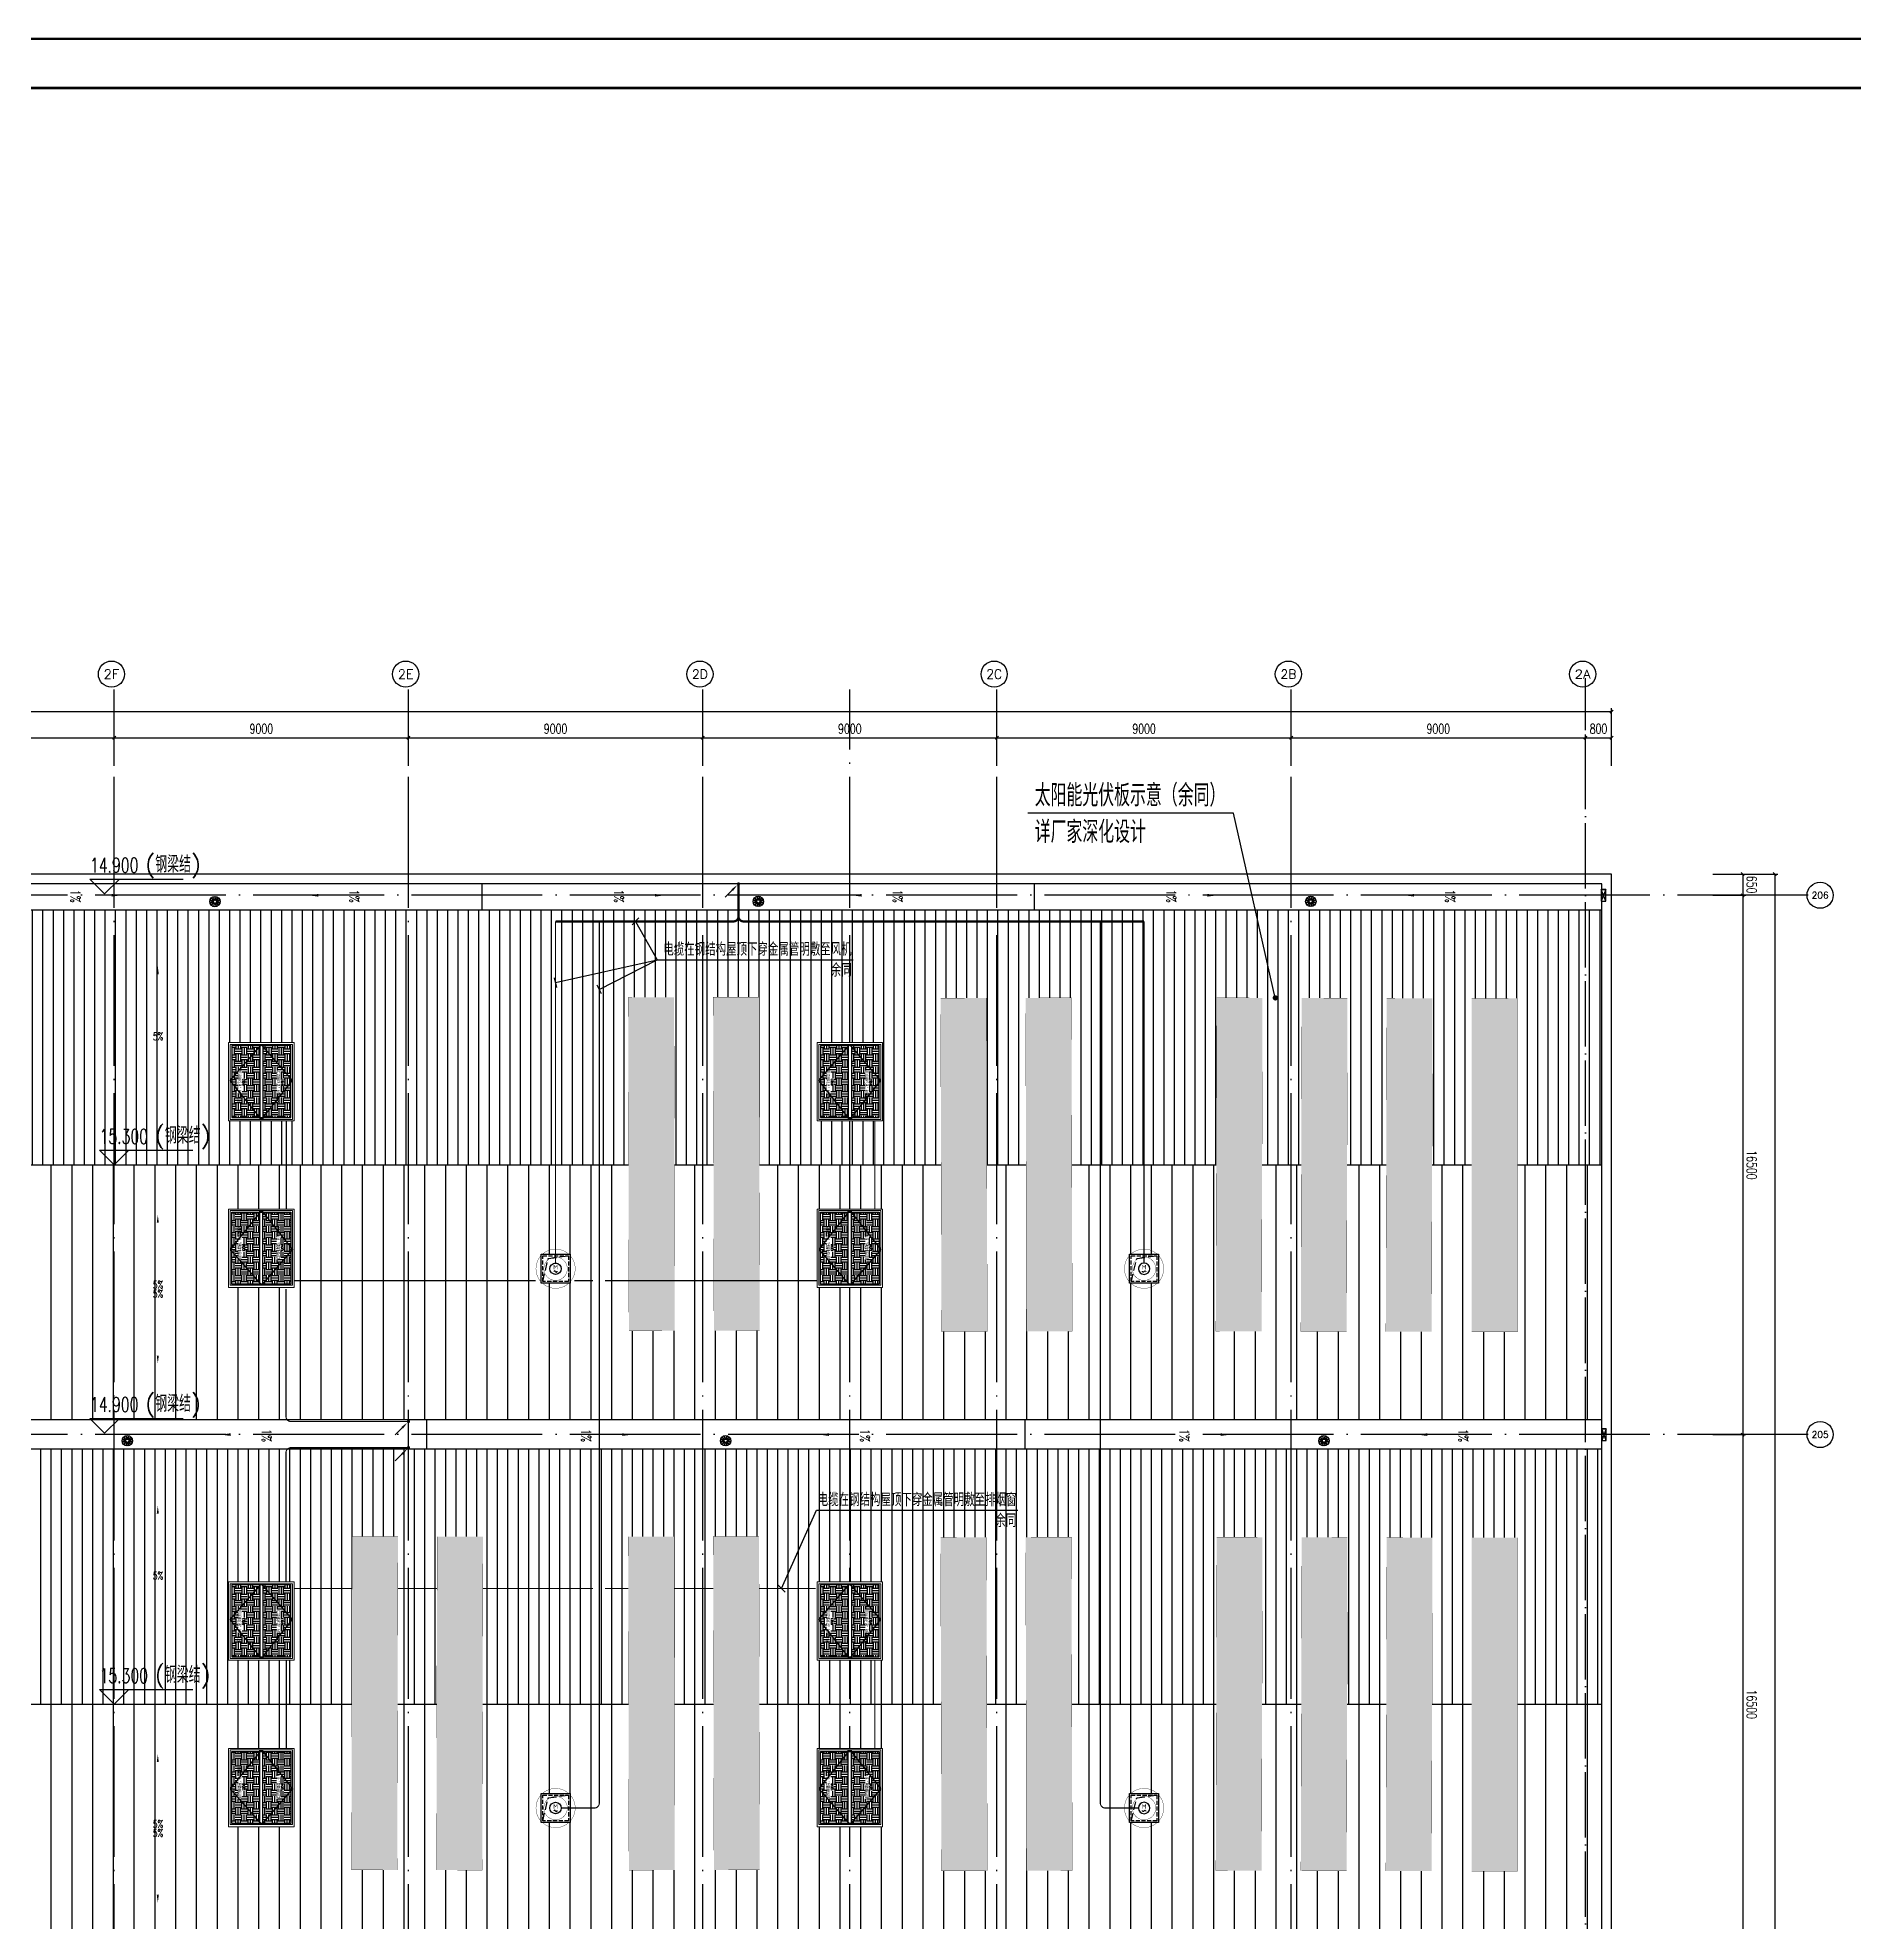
# Model space of a CAD drawing. Extents: x -1396510 to 1250330, y -1892470 to 1623980.
# Drawn here: x 852175 to 907740, y -748051 to -690392 of the extents above; entities that cross this region are included whole.
import ezdxf
from ezdxf.enums import TextEntityAlignment as Align

# ---------------------------------------------------------------- set-up
doc = ezdxf.new("R2010")
doc.units = 0
doc.header["$LTSCALE"] = 1000
doc.header["$MEASUREMENT"] = 0
for name, pattern in [('DASH', [0.35, 0.25, -0.1]), ('DOTE', [2.42, 2, -0.2, 0.02, -0.2]), ('HIDDEN', [9.525, 6.35, -3.175])]:
    doc.linetypes.add(name, pattern=pattern)
doc.layers.get('Defpoints').update_dxf_attribs({"color": 210})
for name, color, linetype in [('0-cxFrame', 155, 'Continuous'), ('99平面图例外参$0$A-HATCH-2', 251, 'Continuous'), ('A-AXIS-D', 1, 'Continuous'), ('A-AXIS-DOTE', 14, 'DOTE'), ('A-AXIS-SYMB', 3, 'Continuous'), ('A-DRAIN', 142, 'Continuous'), ('A-HATCH-2', 251, 'Continuous'), ('A-LIN-V', 9, 'Continuous'), ('A-SFCE', 30, 'Continuous'), ('A-WINDOW', 140, 'Continuous'), ('AS-COLN', 6, 'Continuous'), ('AS-结构边线层', 200, 'Continuous'), ('DIM-照明', 3, 'Continuous'), ('E-电气标注', 84, 'Continuous'), ('EQUIP-动力', 3, 'Continuous'), ('LWIRE', 4, 'Continuous'), ('SPACE', 7, 'Continuous'), ('SPACE_HATCH', 8, 'Continuous'), ('WIRE-照明', 1, 'Continuous'), ('参考线', 8, 'Continuous'), ('外框', 1, 'HIDDEN'), ('暖通', 7, 'Continuous'), ('虹吸溢流', 3, 'Continuous'), ('虹吸雨水斗', 6, 'Continuous'), ('虹吸雨水标注XT', 7, 'Continuous')]:
    doc.layers.add(name, color=color, linetype=linetype)
doc.layers.add('0-cxText', color=131, linetype='Continuous', lineweight=25)
doc.layers.add('成型线', color=3, linetype='Continuous', lineweight=18)
doc.layers.add('A-云线2', color=3, linetype='Continuous', plot=False)
doc.layers.add('A-加建区域', color=47, linetype='Continuous', plot=False)
doc.styles.add('_TCH_AXIS', font='COMPLEX', dxfattribs={"bigfont": 'GBCBIG'})
doc.styles.add('_TCH_DIM', font='SIMPLEX', dxfattribs={"bigfont": 'GBCBIG'})
doc.styles.add('_TCH_DIM_T3', font='SIMPLEX', dxfattribs={"width": 0.705882, "bigfont": 'GBCBIG'})
doc.styles.add('_TCH_SPACE', font='SIMPLEX', dxfattribs={"height": 5, "bigfont": 'GBCBIG'})
doc.styles.add('_TEL_ATTDEF', font='GBENOR', dxfattribs={"width": 0.8, "height": 3, "bigfont": 'GBCBIG'})
doc.styles.add('_TEL_DIM', font='SIMPLEX', dxfattribs={"width": 0.8, "height": 3.5, "bigfont": 'HZTXT'})
doc.styles.add('A-DIM_T3', font='SIMPLEX', dxfattribs={"width": 0.705882, "bigfont": 'GBCBIG'})
doc.styles.add('cx_tuming', font='simhei.ttf')
doc.styles.add('cx_tuqian1', font='')
doc.styles.get("Standard").update_dxf_attribs({"font": 'gbenor.shx', "bigfont": 'gbcbig.shx'})
doc.styles.add('黑体', font='simhei.ttf', dxfattribs={"height": 12})
doc.styles.get('cx_tuqian1').set_extended_font_data('SimSun')
doc.dimstyles.new('_TCH_ARCH&&100', dxfattribs={"dimtxt": 297.5, "dimasz": 100, "dimexe": 100, "dimexo": 100, "dimgap": 126.25, "dimtad": 1, "dimdec": 0, "dimzin": 0, "dimdsep": 46, "dimtxsty": '_TCH_DIM_T3', "dimblk": 'ARCHTICK', "dimcen": 0.09, "dimclrt": 7, "dimazin": 2, "dimtfac": 1, "dimtdec": 0, "dimtix": 1, "dimtmove": 2, "dimatfit": 3, "dimfxl": 0, "dimtolj": 1, "dimtzin": 0, "dimarcsym": 0})
doc.dimstyles.new('A-DIM&&100', dxfattribs={"dimtxt": 297.5, "dimasz": 100, "dimexe": 100, "dimexo": 100, "dimgap": 126.25, "dimtad": 1, "dimdec": 0, "dimzin": 0, "dimdsep": 46, "dimtxsty": 'A-DIM_T3', "dimblk": 'ARCHTICK', "dimcen": 0.09, "dimclrt": 7, "dimazin": 2, "dimtfac": 1, "dimtdec": 0, "dimtix": 1, "dimtmove": 2, "dimatfit": 3, "dimfxl": 0, "dimtolj": 1, "dimtzin": 0, "dimarcsym": 0})
pattern_1 = [(90, (-214845.8, -722570), (-635, 0), [])]
pattern_2 = [(0, (0, 0), (187.5, 187.5), [187.5, -187.5]), (0, (0, 70.31), (187.5, 187.5), [187.5, -187.5]), (0, (0, 140.62), (187.5, 187.5), [187.5, -187.5]), (90, (23.44, 164.06), (-187.5, 187.5), [187.5, -187.5]), (90, (93.75, 164.06), (-187.5, 187.5), [187.5, -187.5]), (90, (164.06, 164.06), (-187.5, 187.5), [187.5, -187.5])]

# ---------------------------------------------------------------- blocks, each defined once
blk = doc.blocks.new('$TelecSys$00000081')
for p, q in [((0.1, 0.1), (0.1, 0.1)), ((-1.15, -1.15), (-0.55, -0.55)), ((-0.1, -0.1), (-0.1, -0.1))]:
    blk.add_line(p, q)
at = {"const_width": 0.142}
blk.add_lwpolyline([(0.07, 0, 1), (-0.07, 0, 1)], format="xyb", close=True, dxfattribs=at)
blk.add_solid([(-0.62, -0.48), (-0.48, -0.62), (-0.1, -0.1)])
at = {"width": 0.8, "flags": 9}
blk.add_attdef('A', (0, 0), '', height=0.00002, rotation=180, dxfattribs=at)
blk = doc.blocks.new('423213')
at = {"layer": 'A-AXIS-SYMB', "color": 8}
for p, q in [((327494, 689616), (327044, 690066)), ((327044, 690066), (329894, 690066)), ((327494, 689616), (327944, 690066))]:
    blk.add_line(p, q, dxfattribs=at)
at = {"layer": 'A-AXIS-SYMB', "color": 7, "style": '_TCH_DIM'}
blk.add_text('(钢梁结)', height=506.4, dxfattribs=at).set_placement((328738, 690266))
at = {"layer": 'A-AXIS-SYMB', "color": 7, "style": '_TCH_DIM', "width": 0.705882}
blk.add_text('14.900', height=446.2, dxfattribs=at).set_placement((327043, 690266))
blk = doc.blocks.new('w4243')
at = {"layer": 'A-AXIS-SYMB', "color": 8}
for p, q in [((327787, 697820), (327337, 698270)), ((327337, 698270), (330187, 698270)), ((327787, 697820), (328237, 698270))]:
    blk.add_line(p, q, dxfattribs=at)
at = {"layer": 'A-AXIS-SYMB', "color": 7, "style": '_TCH_DIM', "width": 0.705882}
blk.add_text('15.300', height=446.2, dxfattribs=at).set_placement((327337, 698470))
at = {"layer": 'A-AXIS-SYMB', "color": 7, "style": '_TCH_DIM'}
blk.add_text('(钢梁结)', height=506.4, dxfattribs=at).set_placement((329032, 698470))
blk = doc.blocks.new('_ArchTick')
at = {"color": 0, "linetype": 'ByBlock', "const_width": 0.4}
blk.add_lwpolyline([(-0.5, -0.5), (0.5, 0.5)], dxfattribs=at)
blk = doc.blocks.new('*D573')
at = {"layer": 'A-AXIS-D', "color": 0, "lineweight": -2, "transparency": 16777216}
for p, q in [((160194, 650), (161210, 650)), ((161110, 650), (161110, 0)), ((160194, 0), (161210, 0))]:
    blk.add_line(p, q, dxfattribs=at)
at = {"layer": 'Defpoints', "color": 0, "transparency": 16777216}
for p in [(160094, 650), (160094, 0), (161110, 0)]:
    blk.add_point(p, dxfattribs=at)
at = {"layer": 'A-AXIS-D', "color": 0, "lineweight": -2, "transparency": 16777216, "xscale": 100, "yscale": 100, "zscale": 100}
for p, rotation in [((161110, 650), 90), ((161110, 0), 270)]:
    blk.add_blockref('_ArchTick', p, dxfattribs=dict(at, rotation=rotation))
at = {"layer": 'A-AXIS-D', "color": 7, "transparency": 16777216, "insert": (161385, 325), "char_height": 297.5, "attachment_point": 5, "rotation": 270, "style": 'A-DIM_T3'}
blk.add_mtext('\\A1;650', dxfattribs=at)
blk = doc.blocks.new('*D574')
at = {"layer": 'A-AXIS-D', "color": 0, "lineweight": -2, "transparency": 16777216}
for p, q in [((160194, 0), (161210, 0)), ((161110, 0), (161110, -16500)), ((160194, -16500), (161210, -16500))]:
    blk.add_line(p, q, dxfattribs=at)
at = {"layer": 'Defpoints', "color": 0, "transparency": 16777216}
for p in [(160094, 0), (160094, -16500), (161110, -16500)]:
    blk.add_point(p, dxfattribs=at)
at = {"layer": 'A-AXIS-D', "color": 0, "lineweight": -2, "transparency": 16777216, "xscale": 100, "yscale": 100, "zscale": 100}
for p, rotation in [((161110, 0), 90), ((161110, -16500), 270)]:
    blk.add_blockref('_ArchTick', p, dxfattribs=dict(at, rotation=rotation))
at = {"layer": 'A-AXIS-D', "color": 7, "transparency": 16777216, "insert": (161385, -8250), "char_height": 297.5, "attachment_point": 5, "rotation": 270, "style": 'A-DIM_T3'}
blk.add_mtext('\\A1;16500', dxfattribs=at)
blk = doc.blocks.new('*D575')
at = {"layer": 'A-AXIS-D', "color": 0, "lineweight": -2, "transparency": 16777216}
for p, q in [((160194, -16500), (161210, -16500)), ((161110, -16500), (161110, -33000)), ((160194, -33000), (161210, -33000))]:
    blk.add_line(p, q, dxfattribs=at)
at = {"layer": 'Defpoints', "color": 0, "transparency": 16777216}
for p in [(160094, -16500), (160094, -33000), (161110, -33000)]:
    blk.add_point(p, dxfattribs=at)
at = {"layer": 'A-AXIS-D', "color": 0, "lineweight": -2, "transparency": 16777216, "xscale": 100, "yscale": 100, "zscale": 100}
for p, rotation in [((161110, -16500), 90), ((161110, -33000), 270)]:
    blk.add_blockref('_ArchTick', p, dxfattribs=dict(at, rotation=rotation))
at = {"layer": 'A-AXIS-D', "color": 7, "transparency": 16777216, "insert": (161385, -24750), "char_height": 297.5, "attachment_point": 5, "rotation": 270, "style": 'A-DIM_T3'}
blk.add_mtext('\\A1;16500', dxfattribs=at)
blk = doc.blocks.new('溢流口')
at = {"layer": '虹吸雨水标注XT'}
for p, q in [((-250, 98), (250, -98)), ((250, 98), (-250, -98)), ((250, -98), (250, 98))]:
    blk.add_line(p, q, dxfattribs=at)
blk.add_lwpolyline([(-250, 98), (250, 98), (250, -98), (-250, -98)], close=True, dxfattribs=at)
blk = doc.blocks.new('“奔腾”虹吸雨水斗')
at = {"layer": '虹吸雨水斗', "color": 8, "lineweight": 25}
for p, q in [((946944, 86685), (947028, 86658)), ((947028, 86641), (946944, 86614)), ((947032, 86673), (946946, 86692)), ((946946, 86607), (947032, 86625)), ((946982, 86753), (947040, 86688)), ((947040, 86611), (946982, 86546)), ((947052, 86699), (946987, 86758)), ((946987, 86541), (947052, 86600)), ((947048, 86793), (947066, 86707)), ((947066, 86592), (947048, 86506)), ((947082, 86711), (947055, 86795)), ((947055, 86504), (947082, 86587)), ((947125, 86795), (947098, 86711)), ((947098, 86587), (947125, 86504)), ((947114, 86707), (947132, 86793)), ((947132, 86506), (947114, 86592)), ((947194, 86758), (947128, 86699)), ((947128, 86600), (947194, 86541)), ((947140, 86688), (947199, 86753)), ((947199, 86546), (947140, 86611)), ((947234, 86692), (947148, 86673)), ((947148, 86625), (947234, 86607)), ((947152, 86658), (947236, 86685)), ((947236, 86614), (947152, 86641))]:
    blk.add_line(p, q, dxfattribs=at)
for radius in [150, 47.6]:
    blk.add_circle((947090, 86649), radius, dxfattribs=at)
for centre, start, end in [((947025, 86649), 291.6382, 68.3675), ((947034, 86682), 261.6382, 38.3675), ((947034, 86617), 321.6382, 98.3675), ((947057, 86706), 231.6382, 8.3675), ((947057, 86593), 351.6382, 128.3675), ((947090, 86715), 201.6382, 338.3675), ((947090, 86584), 21.6382, 158.3675), ((947123, 86706), 171.6382, 308.3675), ((947123, 86593), 51.6382, 188.3675), ((947147, 86682), 141.6382, 278.3675), ((947147, 86617), 81.6382, 218.3675), ((947155, 86649), 111.6382, 248.3675)]:
    blk.add_arc(centre, 8.82, start, end, dxfattribs=at)
blk = doc.blocks.new('w4234233')
at = {"layer": 'A-AXIS-SYMB', "color": 8}
for points in [[(355546, 826830, 0, 0, 0), (355546, 825680, 0, 80, 0), (355546, 825980, 0, 0, 0)], [(355546, 818810, 0, 0, 0), (355546, 819960, 0, 80, 0), (355546, 819660, 0, 0, 0)]]:
    blk.add_lwpolyline(points, format="xyseb", dxfattribs=at)
at = {"layer": 'A-AXIS-SYMB', "color": 7, "style": '_TCH_DIM', "width": 0.705882}
for p in [(355376, 826935), (355376, 818407)]:
    blk.add_text('1%%%', height=297.5, dxfattribs=at).set_placement(p)
blk = doc.blocks.new('w42343eeee')
blk.add_wipeout([(367285, 568212), (365883, 568215), (365906, 578415), (367306, 578412)]).dxf.layer = '参考线'
at = {"layer": '99平面图例外参$0$A-HATCH-2'}
h = blk.add_hatch(dxfattribs=at)
h.set_pattern_fill('ANSI33', color=256, scale=75)
h.set_pattern_definition([(45, (1135667.22, 924695.12), (-168.3798, 168.3798), []), (45, (1135835.6, 924695.12), (-168.3798, 168.3798), [119.0625, -59.53125])])
h.paths.add_polyline_path([(366843, 550430), (365843, 550432)])
h.paths.add_polyline_path([(365906, 578415), (367306, 578412), (367283, 568212), (365883, 568215)])
at = {"layer": 'E-电气标注', "color": 1, "const_width": 5}
blk.add_lwpolyline([(365906, 578415), (365883, 568215), (367283, 568212), (367306, 578412)], close=True, dxfattribs=at)
blk = doc.blocks.new('44')
blk.add_wipeout([(277496, 745320), (279896, 745320), (279896, 747320), (277496, 747320)]).dxf.layer = '参考线'
at = {"layer": 'SPACE_HATCH'}
h = blk.add_hatch(dxfattribs=at)
h.set_pattern_fill('土壤', color=8, scale=50, style=0)
h.set_pattern_definition(pattern_2)
h.paths.add_polyline_path([(277596, 746370), (279796, 746370), (279796, 747220), (277596, 747220)])
h.paths.add_polyline_path([(278352, 746904), (279057, 746904), (279057, 747034), (278352, 747034)])
h.paths.add_polyline_path([(278591, 746811), (278817, 746811), (278817, 746895), (278591, 746895)])
h = blk.add_hatch(dxfattribs=at)
h.set_pattern_fill('土壤', color=8, scale=50, style=0)
h.set_pattern_definition(pattern_2)
h.paths.add_polyline_path([(277596, 746270), (279796, 746270), (279796, 745420), (277596, 745420)])
h.paths.add_polyline_path([(278352, 745724), (279057, 745724), (279057, 745854), (278352, 745854)])
h.paths.add_polyline_path([(278591, 745631), (278817, 745631), (278817, 745715), (278591, 745715)])
at = {"color": 2}
for p, q in [((277566, 746370), (279851, 746370)), ((277566, 746270), (279851, 746270))]:
    blk.add_line(p, q, dxfattribs=at)
at = {"layer": 'A-SFCE'}
blk.add_lwpolyline([(277596, 747220), (279796, 747220), (279796, 745420), (277596, 745420)], close=True, dxfattribs=at)
at = {"layer": '外框', "color": 8}
for points in [[(279851, 746320), (278658, 747270), (277566, 746320)], [(279851, 746320), (278658, 745370), (277566, 746320)]]:
    blk.add_lwpolyline(points, dxfattribs=at)
at = {"layer": '成型线'}
blk.add_line((279896, 745320), (279896, 747320), dxfattribs=at)
blk.add_lwpolyline([(279896, 745320), (277496, 745320), (277496, 747320), (279896, 747320)], dxfattribs=at)
blk.add_lwpolyline([(279851, 745370), (279851, 747270), (277566, 747270), (277566, 745370)], close=True, dxfattribs=at)
at = {"layer": 'SPACE', "color": 8, "style": '_TCH_SPACE'}
for p in [(278365, 746930), (278365, 745750)]:
    blk.add_text('自然排烟窗，有效面积', height=96.5, dxfattribs=at).set_placement(p)
at = {"layer": 'SPACE', "color": 8, "style": '_TCH_SPACE', "width": 0.705882}
for s, height, p in [('1.87m', 59.5, (278600, 746828)), ('2', 29.8, (278792, 746863)), ('1.87m', 59.5, (278600, 745648)), ('2', 29.8, (278792, 745683))]:
    blk.add_text(s, height=height, dxfattribs=at).set_placement(p)
blk = doc.blocks.new('eeee')
at = {"layer": 'A-LIN-V'}
blk.add_blockref('44', (16550, 81000), dxfattribs=at)
at = {"layer": 'A-LIN-V', "xscale": -0.9999999999999998}
blk.add_blockref('44', (579042, 81000), dxfattribs=at)
blk = doc.blocks.new('fengji')
blk.add_wipeout([(-445, 445), (445, 445), (445, -445), (-445, -445)]).dxf.layer = '参考线'
at = {"layer": 'A-HATCH-2', "color": 8, "const_width": 10}
for points in [[(0, -600, -1), (0, 600, -1)], [(0, -600, 1), (0, 600, 1)]]:
    blk.add_lwpolyline(points, format="xyb", dxfattribs=at)
at = {"layer": 'A-HATCH-2', "color": 8, "linetype": 'DASH', "const_width": 10}
for points in [[(0, -358, -1), (0, 358, -1)], [(0, -358, 1), (0, 358, 1)]]:
    blk.add_lwpolyline(points, format="xyb", dxfattribs=at)
at = {"layer": 'AS-COLN', "ltscale": 0.5}
blk.add_lwpolyline([(-445, 445), (445, 445), (445, -445), (-445, -445)], close=True, dxfattribs=at)
at = {"layer": 'AS-COLN', "linetype": 'DASH', "ltscale": 0.5}
blk.add_lwpolyline([(-395, 395), (395, 395), (395, -395), (-395, -395)], close=True, dxfattribs=at)
at = {"layer": 'AS-结构边线层', "color": 8, "linetype": 'DASH'}
blk.add_lwpolyline([(395, 395), (225, -315), (-395, -395)], dxfattribs=at)
blk = doc.blocks.new('*D5891')
at = {"layer": 'A-AXIS-D', "color": 0, "lineweight": -2, "transparency": 16777216}
for p, q in [((102300, 3960), (102300, 4920)), ((102300, 4820), (111300, 4820)), ((111300, 3960), (111300, 4920))]:
    blk.add_line(p, q, dxfattribs=at)
at = {"layer": 'Defpoints', "color": 0, "transparency": 16777216}
for p in [(111300, 4820), (102300, 3860), (111300, 3860)]:
    blk.add_point(p, dxfattribs=at)
at = {"layer": 'A-AXIS-D', "color": 0, "lineweight": -2, "transparency": 16777216, "xscale": 100, "yscale": 100, "zscale": 100, "rotation": 180}
blk.add_blockref('_ArchTick', (102300, 4820), dxfattribs=at)
at = {"layer": 'A-AXIS-D', "color": 0, "lineweight": -2, "transparency": 16777216, "xscale": 100, "yscale": 100, "zscale": 100}
blk.add_blockref('_ArchTick', (111300, 4820), dxfattribs=at)
at = {"layer": 'A-AXIS-D', "color": 7, "transparency": 16777216, "insert": (106800, 5095), "char_height": 297.5, "attachment_point": 5, "style": '_TCH_DIM_T3'}
blk.add_mtext('\\A1;9000', dxfattribs=at)
blk = doc.blocks.new('*D5892')
at = {"layer": 'A-AXIS-D', "color": 0, "lineweight": -2, "transparency": 16777216}
for p, q in [((111300, 3960), (111300, 4920)), ((111300, 4820), (120300, 4820)), ((120300, 3960), (120300, 4920))]:
    blk.add_line(p, q, dxfattribs=at)
at = {"layer": 'Defpoints', "color": 0, "transparency": 16777216}
for p in [(120300, 4820), (111300, 3860), (120300, 3860)]:
    blk.add_point(p, dxfattribs=at)
at = {"layer": 'A-AXIS-D', "color": 0, "lineweight": -2, "transparency": 16777216, "xscale": 100, "yscale": 100, "zscale": 100, "rotation": 180}
blk.add_blockref('_ArchTick', (111300, 4820), dxfattribs=at)
at = {"layer": 'A-AXIS-D', "color": 0, "lineweight": -2, "transparency": 16777216, "xscale": 100, "yscale": 100, "zscale": 100}
blk.add_blockref('_ArchTick', (120300, 4820), dxfattribs=at)
at = {"layer": 'A-AXIS-D', "color": 7, "transparency": 16777216, "insert": (115800, 5095), "char_height": 297.5, "attachment_point": 5, "style": '_TCH_DIM_T3'}
blk.add_mtext('\\A1;9000', dxfattribs=at)
blk = doc.blocks.new('*D5893')
at = {"layer": 'A-AXIS-D', "color": 0, "lineweight": -2, "transparency": 16777216}
for p, q in [((120300, 3960), (120300, 4920)), ((120300, 4820), (129300, 4820)), ((129300, 3960), (129300, 4920))]:
    blk.add_line(p, q, dxfattribs=at)
at = {"layer": 'Defpoints', "color": 0, "transparency": 16777216}
for p in [(129300, 4820), (120300, 3860), (129300, 3860)]:
    blk.add_point(p, dxfattribs=at)
at = {"layer": 'A-AXIS-D', "color": 0, "lineweight": -2, "transparency": 16777216, "xscale": 100, "yscale": 100, "zscale": 100, "rotation": 180}
blk.add_blockref('_ArchTick', (120300, 4820), dxfattribs=at)
at = {"layer": 'A-AXIS-D', "color": 0, "lineweight": -2, "transparency": 16777216, "xscale": 100, "yscale": 100, "zscale": 100}
blk.add_blockref('_ArchTick', (129300, 4820), dxfattribs=at)
at = {"layer": 'A-AXIS-D', "color": 7, "transparency": 16777216, "insert": (124800, 5095), "char_height": 297.5, "attachment_point": 5, "style": '_TCH_DIM_T3'}
blk.add_mtext('\\A1;9000', dxfattribs=at)
blk = doc.blocks.new('*D5894')
at = {"layer": 'A-AXIS-D', "color": 0, "lineweight": -2, "transparency": 16777216}
for p, q in [((129300, 3960), (129300, 4920)), ((129300, 4820), (138300, 4820)), ((138300, 3960), (138300, 4920))]:
    blk.add_line(p, q, dxfattribs=at)
at = {"layer": 'Defpoints', "color": 0, "transparency": 16777216}
for p in [(138300, 4820), (129300, 3860), (138300, 3860)]:
    blk.add_point(p, dxfattribs=at)
at = {"layer": 'A-AXIS-D', "color": 0, "lineweight": -2, "transparency": 16777216, "xscale": 100, "yscale": 100, "zscale": 100, "rotation": 180}
blk.add_blockref('_ArchTick', (129300, 4820), dxfattribs=at)
at = {"layer": 'A-AXIS-D', "color": 0, "lineweight": -2, "transparency": 16777216, "xscale": 100, "yscale": 100, "zscale": 100}
blk.add_blockref('_ArchTick', (138300, 4820), dxfattribs=at)
at = {"layer": 'A-AXIS-D', "color": 7, "transparency": 16777216, "insert": (133800, 5095), "char_height": 297.5, "attachment_point": 5, "style": '_TCH_DIM_T3'}
blk.add_mtext('\\A1;9000', dxfattribs=at)
blk = doc.blocks.new('*D5895')
at = {"layer": 'A-AXIS-D', "color": 0, "lineweight": -2, "transparency": 16777216}
for p, q in [((138300, 3960), (138300, 4920)), ((138300, 4820), (147300, 4820)), ((147300, 3960), (147300, 4920))]:
    blk.add_line(p, q, dxfattribs=at)
at = {"layer": 'Defpoints', "color": 0, "transparency": 16777216}
for p in [(147300, 4820), (138300, 3860), (147300, 3860)]:
    blk.add_point(p, dxfattribs=at)
at = {"layer": 'A-AXIS-D', "color": 0, "lineweight": -2, "transparency": 16777216, "xscale": 100, "yscale": 100, "zscale": 100, "rotation": 180}
blk.add_blockref('_ArchTick', (138300, 4820), dxfattribs=at)
at = {"layer": 'A-AXIS-D', "color": 0, "lineweight": -2, "transparency": 16777216, "xscale": 100, "yscale": 100, "zscale": 100}
blk.add_blockref('_ArchTick', (147300, 4820), dxfattribs=at)
at = {"layer": 'A-AXIS-D', "color": 7, "transparency": 16777216, "insert": (142800, 5095), "char_height": 297.5, "attachment_point": 5, "style": '_TCH_DIM_T3'}
blk.add_mtext('\\A1;9000', dxfattribs=at)
blk = doc.blocks.new('*D5896')
at = {"layer": 'A-AXIS-D', "color": 0, "lineweight": -2, "transparency": 16777216}
for p, q in [((147300, 3960), (147300, 4920)), ((147300, 4820), (156300, 4820)), ((156300, 3960), (156300, 4920))]:
    blk.add_line(p, q, dxfattribs=at)
at = {"layer": 'Defpoints', "color": 0, "transparency": 16777216}
for p in [(156300, 4820), (147300, 3860), (156300, 3860)]:
    blk.add_point(p, dxfattribs=at)
at = {"layer": 'A-AXIS-D', "color": 0, "lineweight": -2, "transparency": 16777216, "xscale": 100, "yscale": 100, "zscale": 100, "rotation": 180}
blk.add_blockref('_ArchTick', (147300, 4820), dxfattribs=at)
at = {"layer": 'A-AXIS-D', "color": 0, "lineweight": -2, "transparency": 16777216, "xscale": 100, "yscale": 100, "zscale": 100}
blk.add_blockref('_ArchTick', (156300, 4820), dxfattribs=at)
at = {"layer": 'A-AXIS-D', "color": 7, "transparency": 16777216, "insert": (151800, 5095), "char_height": 297.5, "attachment_point": 5, "style": '_TCH_DIM_T3'}
blk.add_mtext('\\A1;9000', dxfattribs=at)
blk = doc.blocks.new('*D5897')
at = {"layer": 'A-AXIS-D', "color": 0, "lineweight": -2, "transparency": 16777216}
for p, q in [((156300, 3960), (156300, 4920)), ((156300, 4820), (157100, 4820)), ((157100, 3960), (157100, 4920))]:
    blk.add_line(p, q, dxfattribs=at)
at = {"layer": 'Defpoints', "color": 0, "transparency": 16777216}
for p in [(157100, 4820), (156300, 3860), (157100, 3860)]:
    blk.add_point(p, dxfattribs=at)
at = {"layer": 'A-AXIS-D', "color": 0, "lineweight": -2, "transparency": 16777216, "xscale": 100, "yscale": 100, "zscale": 100, "rotation": 180}
blk.add_blockref('_ArchTick', (156300, 4820), dxfattribs=at)
at = {"layer": 'A-AXIS-D', "color": 0, "lineweight": -2, "transparency": 16777216, "xscale": 100, "yscale": 100, "zscale": 100}
blk.add_blockref('_ArchTick', (157100, 4820), dxfattribs=at)
at = {"layer": 'A-AXIS-D', "color": 7, "transparency": 16777216, "insert": (156700, 5095), "char_height": 297.5, "attachment_point": 5, "style": '_TCH_DIM_T3'}
blk.add_mtext('\\A1;800', dxfattribs=at)
blk = doc.blocks.new('*D5898')
at = {"layer": 'A-AXIS-D', "color": 0, "lineweight": -2, "transparency": 16777216}
for p, q in [((-900, 4060), (-900, 5720)), ((-900, 5620), (157100, 5620)), ((157100, 4060), (157100, 5720))]:
    blk.add_line(p, q, dxfattribs=at)
at = {"layer": 'Defpoints', "color": 0, "transparency": 16777216}
for p in [(157100, 5620), (-900, 3960), (157100, 3960)]:
    blk.add_point(p, dxfattribs=at)
at = {"layer": 'A-AXIS-D', "color": 0, "lineweight": -2, "transparency": 16777216, "xscale": 100, "yscale": 100, "zscale": 100, "rotation": 180}
blk.add_blockref('_ArchTick', (-900, 5620), dxfattribs=at)
at = {"layer": 'A-AXIS-D', "color": 0, "lineweight": -2, "transparency": 16777216, "xscale": 100, "yscale": 100, "zscale": 100}
blk.add_blockref('_ArchTick', (157100, 5620), dxfattribs=at)
at = {"layer": 'A-AXIS-D', "color": 7, "transparency": 16777216, "insert": (78100, 5895), "char_height": 297.5, "attachment_point": 5, "style": '_TCH_DIM_T3'}
blk.add_mtext('\\A1;158000', dxfattribs=at)
blk = doc.blocks.new('*D5899')
at = {"layer": 'A-AXIS-D', "color": 0, "lineweight": -2, "transparency": 16777216}
for p, q in [((160294, 650), (162190, 650)), ((162090, 650), (162090, -83150)), ((160294, -83150), (162190, -83150))]:
    blk.add_line(p, q, dxfattribs=at)
at = {"layer": 'Defpoints', "color": 0, "transparency": 16777216}
for p in [(160194, 650), (160194, -83150), (162090, -83150)]:
    blk.add_point(p, dxfattribs=at)
at = {"layer": 'A-AXIS-D', "color": 0, "lineweight": -2, "transparency": 16777216, "xscale": 100, "yscale": 100, "zscale": 100}
for p, rotation in [((162090, 650), 90), ((162090, -83150), 270)]:
    blk.add_blockref('_ArchTick', p, dxfattribs=dict(at, rotation=rotation))
at = {"layer": 'A-AXIS-D', "color": 7, "transparency": 16777216, "insert": (162365, -41250), "char_height": 297.5, "attachment_point": 5, "rotation": 270, "style": '_TCH_DIM_T3'}
blk.add_mtext('\\A1;83800', dxfattribs=at)
blk = doc.blocks.new('TK22.A0+1 L(Dragon)')
at = {"layer": '0-cxFrame', "color": 7, "const_width": 0.5}
blk.add_lwpolyline([(0, 0), (-1485, 0), (-1485, 841), (0, 841)], close=True, dxfattribs=at)
at = {"layer": '0-cxFrame', "const_width": 0.5}
blk.add_lwpolyline([(-80, 10), (-1465, 10), (-1465, 831), (-80, 831)], close=True, dxfattribs=at)
at = {"style": '黑体', "flags": 4}
blk.add_attdef('图幅', text='', height=3.3, dxfattribs=at).set_placement((-40, 3), align=Align.RIGHT)
at = {"layer": '0-cxText', "flags": 4}
for tag, height, style, p in [('建设单位', 3.5, 'cx_tuming', (-45, 240)), ('项目名称', 3.5, 'cx_tuming', (-45, 210)), ('子项名称', 3.5, 'cx_tuming', (-45, 180)), ('工程编号', 3.3, 'cx_tuqian1', (-35, 165)), ('图名1', 3.5, 'cx_tuming', (-45, 87)), ('图名2', 3.5, 'cx_tuming', (-45, 79)), ('图名3', 3.5, 'cx_tuming', (-45, 71)), ('出图日期', 3.3, 'cx_tuqian1', (-39, 60)), ('专业', 3.3, 'cx_tuqian1', (-55, 52)), ('图号', 3.3, 'cx_tuqian1', (-55, 44)), ('版次', 3.3, 'cx_tuqian1', (-20, 44))]:
    blk.add_attdef(tag, text='', height=height, dxfattribs=dict(at, style=style)).set_placement(p, align=Align.MIDDLE)
at = {"layer": 'Defpoints', "color": 6, "flags": 4}
for tag, height, style, p in [('tufu', 3.3, '黑体', (-12, 12)), ('dwfname', 4, 'cx_tuqian1', (-80, 3))]:
    blk.add_attdef(tag, text='', height=height, dxfattribs=dict(at, style=style)).set_placement(p, align=Align.RIGHT)
blk = doc.blocks.new('$equip$00002875')
at = {"const_width": 0.0571}
blk.add_lwpolyline([(0, 0.5, -1), (0, -0.5, -1), (0, 0.5, 0.021884)], format="xyb", dxfattribs=at)
blk.add_circle((0, 0), 0.5)
for centre, radius, start, end in [((-0.07, -0.27), 0.0768, 17.2272, 184.2164), ((0.07, -0.23), 0.0769, 197.2591, 5.1179)]:
    blk.add_arc(centre, radius, start, end)
at = {"color": 7, "style": '_TEL_DIM'}
blk.add_attdef('$TEXT$', text='', height=0.4, dxfattribs=at).set_placement((0, 0.14), align=Align.MIDDLE_CENTER)
at = {"color": 7, "style": '_TEL_DIM', "flags": 1}
for tag in ['A', 'REMARK']:
    blk.add_attdef(tag, text='', height=0.00002, dxfattribs=at).set_placement((0, 0), align=Align.MIDDLE_CENTER)
blk = doc.blocks.new('世赫2#厂房屋顶0821')
at = {"layer": 'A-HATCH-2'}
h = blk.add_hatch(dxfattribs=at)
h.set_pattern_fill('ANSI31', color=256, scale=200, angle=45)
h.set_pattern_definition([(90, (-209065.9, -602329.54), (-317.5, 2e-14), [])])
h.paths.add_polyline_path([(19034.2, -8250), (151569.9, -8250), (156800, -8250), (156800, -450), (21269.6, -450), (18739.4, -8250), (22714.2, -8250)])
h = blk.add_hatch(dxfattribs=at)
h.set_pattern_fill('ANSI31', color=256, scale=400, angle=45)
h.set_pattern_definition(pattern_1)
h.paths.add_polyline_path([(19034.2, -8250), (151569.9, -8250), (156800, -8250), (156800, -16050), (16209.2, -16050), (18739.4, -8250), (22714.2, -8250)])
h = blk.add_hatch(dxfattribs=at)
h.set_pattern_fill('ANSI31', color=256, scale=200, angle=45)
h.set_pattern_definition([(90, (-214845.8, -722570), (-317.5, 0), [])])
h.paths.add_polyline_path([(19034.2, -24750), (151569.9, -24750), (156800, -24750), (156800, -16950), (15917.2, -16950), (13387, -24750), (22714.2, -24750)])
h = blk.add_hatch(dxfattribs=at)
h.set_pattern_fill('ANSI31', color=256, scale=400, angle=45)
h.set_pattern_definition(pattern_1)
h.paths.add_polyline_path([(19034.2, -24750), (151569.9, -24750), (156800, -24750), (156800, -32550), (10856.8, -32550), (13387, -24750), (22714.2, -24750)])
at = {"layer": 'A-AXIS-D'}
for centre in [(111215.1, 6766.1), (120215.1, 6766.1), (129215.1, 6766.1), (138215.1, 6766.1), (147215.1, 6766.1), (156215.1, 6766.1), (163479.3, 1.1), (163479.3, -16498.9)]:
    blk.add_circle(centre, 400, dxfattribs=at)
at = {"layer": 'A-AXIS-DOTE', "color": 8}
blk.add_line((156300, -89330), (156300, 6640), dxfattribs=at)
at = {"layer": 'A-AXIS-DOTE', "color": 8, "ltscale": 2}
for p, q in [((111300, -87498.9), (111300, 6300)), ((120300, -87498.9), (120300, 6300)), ((129300, -87498.9), (129300, 6300)), ((133800, -87498.9), (133800, 6300)), ((138300, -87498.9), (138300, 6300)), ((147300, -87498.9), (147300, 6300)), ((163114.2, 0), (-11095.8, 0)), ((163114.2, -16500), (-11095.8, -16500))]:
    blk.add_line(p, q, dxfattribs=at)
at = {"layer": 'A-AXIS-SYMB', "color": 8}
blk.add_line((145534.2, 2510), (139244.2, 2510), dxfattribs=at)
for points in [[(112632.6, -4110, 0, 0, 0), (112632.6, -2180, 0, 64, 0), (112632.6, -2420, 0, 0, 0)], [(112632.6, -11710, 0, 0, 0), (112632.6, -9780, 0, 64, 0), (112632.6, -10020, 0, 0, 0)], [(112632.6, -12390, 0, 0, 0), (112632.6, -14320, 0, 64, 0), (112632.6, -14080, 0, 0, 0)], [(112632.6, -20610, 0, 0, 0), (112632.6, -18680, 0, 64, 0), (112632.6, -18920, 0, 0, 0)], [(112632.6, -20610, 0, 0, 0), (112632.6, -18680, 0, 64, 0), (112632.6, -18920, 0, 0, 0)], [(112632.6, -28210, 0, 0, 0), (112632.6, -26280, 0, 64, 0), (112632.6, -26520, 0, 0, 0)], [(112632.6, -28890, 0, 0, 0), (112632.6, -30820, 0, 64, 0), (112632.6, -30580, 0, 0, 0)]]:
    blk.add_lwpolyline(points, format="xyseb", dxfattribs=at)
at = {"layer": 'A-AXIS-SYMB', "color": 8, "const_width": 80}
blk.add_lwpolyline([(146822.7, -3178.9, 1), (146805.1, -3100.9, 1)], format="xyb", close=True, dxfattribs=at)
at = {"layer": 'A-DRAIN'}
for p, q in [((122551.1, -450), (122551.1, 350)), ((139450, -450), (139450, 350)), ((120850, -16050), (120850, -16950)), ((139150, -16050), (139150, -16950))]:
    blk.add_line(p, q, dxfattribs=at)
at = {"layer": 'A-LIN-V'}
for points in [[(156800, -16050), (16209.2, -16050), (21269.6, -450), (156800, -450)], [(156800, -16950), (15917.2, -16950), (10856.8, -32550)]]:
    blk.add_lwpolyline(points, dxfattribs=at)
at = {"layer": 'A-SFCE'}
for points in [[(-300, -68000), (-900, -68000), (-900, -83150), (157100, -83150), (157100, -83150), (157100, 650), (20575.1, 650), (-900, -65552.5), (-900, -66500)], [(-600, -68300), (-600, -82850), (156800, -82850), (156800, 350), (20793.2, 350), (-600, -65600), (-600, -66200)], [(18003.5, -8250), (156800, -8250)], [(12649.1, -24750), (156800, -24750)]]:
    blk.add_lwpolyline(points, dxfattribs=at)
at = {"layer": 'A-WINDOW', "color": 8}
for name, p in [('423213', (-216487.4, -689570)), ('w4243', (-216487.4, -706070)), ('423213', (-216487.4, -706070)), ('w4243', (-216487.4, -722570)), ('w4243', (-216487.4, -722570))]:
    blk.add_blockref(name, p, dxfattribs=at)
at = {"layer": 'A-加建区域', "color": 8, "rotation": 270}
for p in [(-708441, 355545.8), (-691820, 355545.8), (-674920, 355545.8), (-711120, 339045.8), (-692820, 339045.8), (-674520, 339045.8)]:
    blk.add_blockref('w4234233', p, dxfattribs=at)
at = {"layer": '虹吸溢流', "ltscale": 200, "xscale": -0.70754716981, "yscale": 0.70754716981, "zscale": 0.70754716981, "rotation": 270}
for p in [(156855.2, 0), (156869, -16500)]:
    blk.add_blockref('溢流口', p, dxfattribs=at)
at = {"layer": '虹吸雨水斗', "xscale": 1.061320754715, "yscale": 1.061320754715, "zscale": 1.061320754715}
for p in [(-890787.3, -92156.3), (-874166.3, -92151.1), (-857266.3, -92151.1), (-893466.3, -108651.1), (-875166.3, -108651.1), (-856866.3, -108651.1)]:
    blk.add_blockref('“奔腾”虹吸雨水斗', p, dxfattribs=at)
at = {"layer": 'A-AXIS-D', "color": 7, "style": '_TCH_AXIS'}
for s, height, p, p2 in [('2F', 282.17, (110973.2, 6625), (111457, 6625)), ('2E', 282.17, (119973.2, 6625), (120457, 6625)), ('2D', 276.42, (128971.6, 6627.9), (129458.6, 6627.9)), ('2C', 288.12, (137975, 6622.1), (138455.2, 6622.1)), ('2B', 276.42, (146971.6, 6627.9), (147458.6, 6627.9)), ('2A', 270.86, (155970, 6630.7), (156460.2, 6630.7)), ('206', 202.97, (163218.3, -100.4), (163740.2, -100.4)), ('205', 202.97, (163218.3, -16600.4), (163740.2, -16600.4))]:
    blk.add_text(s, height=height, dxfattribs=at).set_placement(p, p2, align=Align.FIT)
at = {"layer": 'A-AXIS-SYMB', "color": 7, "style": '_TCH_DIM'}
for s, height, p in [('太阳能光伏板示意（余同）', 675.177, (139454.2, 2720)), ('详厂家深化设计', 675.18, (139454.2, 1600))]:
    blk.add_text(s, height=height, dxfattribs=at).set_placement(p)
at = {"layer": 'A-AXIS-SYMB', "color": 7, "style": '_TCH_DIM', "width": 0.705882}
for p in [(112480.6, -4432), (112480.6, -12032), (112480.6, -12306), (112480.6, -20932), (112480.6, -20932), (112480.6, -28532), (112480.6, -28806)]:
    blk.add_text('5%', height=238, dxfattribs=at).set_placement(p)
at = {"layer": 'A-AXIS-D'}
for base, p1, p2, picture, middle in [((157100, 5620), (-900, 3960), (157100, 3960), '*D5898', (78100, 5895)), ((111300, 4820), (102300, 3860), (111300, 3860), '*D5891', (106800, 5095)), ((120300, 4820), (111300, 3860), (120300, 3860), '*D5892', (115800, 5095)), ((129300, 4820), (120300, 3860), (129300, 3860), '*D5893', (124800, 5095)), ((138300, 4820), (129300, 3860), (138300, 3860), '*D5894', (133800, 5095)), ((147300, 4820), (138300, 3860), (147300, 3860), '*D5895', (142800, 5095)), ((156300, 4820), (147300, 3860), (156300, 3860), '*D5896', (151800, 5095)), ((157100, 4820), (156300, 3860), (157100, 3860), '*D5897', (156700, 5095))]:
    dim = blk.add_linear_dim(base=base, p1=p1, p2=p2, angle=0, dimstyle='_TCH_ARCH&&100', dxfattribs=at)
    dim.commit()
    dim.dimension.update_dxf_attribs({"geometry": picture, "text_midpoint": middle, "dimtype": 161})
for base, p1, p2, picture, middle in [((161110, 0), (160094.2, 650), (160094.2, 0), '*D573', (161385, 325)), ((161110, -16500), (160094.2, 0), (160094.2, -16500), '*D574', (161385, -8250)), ((161110, -33000), (160094.2, -16500), (160094.2, -33000), '*D575', (161385, -24750))]:
    dim = blk.add_linear_dim(base=base, p1=p1, p2=p2, angle=270, dimstyle='A-DIM&&100', override={"dimgap": 0}, dxfattribs=at)
    dim.commit()
    dim.dimension.update_dxf_attribs({"geometry": picture, "text_midpoint": middle, "dimtype": 129, "text_rotation": 270})
dim = blk.add_linear_dim(base=(162089.7, -83150), p1=(160194.2, 650), p2=(160194.2, -83150), angle=270, dimstyle='_TCH_ARCH&&100', dxfattribs=at)
dim.commit()
dim.dimension.update_dxf_attribs({"geometry": '*D5899', "text_midpoint": (162364.7, -41250), "dimtype": 161, "text_rotation": 270})
at = {"layer": 'A-SFCE'}
for p in [(-247327.1, -598031), (-244727.1, -598036.9), (-220886, -598052.7), (-218286, -598058.6), (-215686, -598064.5)]:
    blk.add_blockref('w42343eeee', p, dxfattribs=at)
at = {"layer": 'A-SFCE', "xscale": -1}
for p in [(494327.1, -598036.9), (496927.1, -598031), (503886, -598058.6), (506486, -598052.7)]:
    blk.add_blockref('w42343eeee', p, dxfattribs=at)
at = {"layer": 'A-SFCE', "rotation": 0.1299683941899633}
blk.add_blockref('w42343eeee', (-211773, -598898.9), dxfattribs=at)
at = {"layer": 'A-WINDOW', "rotation": 90}
for p in [(943120.1, -306045.8), (961120.1, -306045.8), (943120.1, -322545.8), (961120.1, -322545.8)]:
    blk.add_blockref('eeee', p, dxfattribs=at)
at = {"layer": '暖通', "rotation": 180}
for p in [(124800, -11425), (142800, -11425), (124800, -27925), (142800, -27925)]:
    blk.add_blockref('fengji', p, dxfattribs=at)
at = {"layer": 'A-SFCE', "xscale": -1}
for p in [(494327.1, -581536.9), (496927.1, -581531), (503886, -581558.6), (506486, -581552.7)]:
    blk.add_blockref('w42343eeee', p, dxfattribs=at)
at = {"layer": 'A-SFCE'}
for p in [(-220886, -581552.7), (-218286, -581558.6), (-215686, -581564.5)]:
    blk.add_blockref('w42343eeee', p, dxfattribs=at)
at = {"layer": 'A-SFCE', "rotation": 0.1299683941899633}
blk.add_blockref('w42343eeee', (-211773, -582398.9), dxfattribs=at)
at = {"layer": 'A-AXIS-SYMB', "color": 8}
blk.add_line((146813.9, -3139.9), (145534.2, 2510), dxfattribs=at)

msp = doc.modelspace()

# ---------------------------------------------------------------- linework, layer by layer
at = {"layer": 'WIRE-照明', "linetype": 'Continuous'}
for points, const_width in [([(873610, -717279), (873610, -716280)], 70), ([(868015.8, -717429), (873460, -717429)], 70), ([(886015.8, -717429), (873760, -717429)], 70), ([(859780, -726280), (859780, -723480)], 35), ([(877780, -726230), (877780, -723530)], 35), ([(859770, -728680), (859770, -732580)], 35), ([(859965.9, -728420), (867410, -728420)], 35), ([(868590, -728420), (869160, -728420)], 35), ([(859920, -732730), (863520, -732730)], 35), ([(859770, -737630), (859770, -733680)], 35), ([(859920, -733530), (863520, -733530)], 35), ([(860015.9, -737840), (869160, -737840)], 35), ([(869530, -737840), (875965.9, -737840)], 35), ([(859780, -740030), (859780, -742730)], 35), ([(877780, -740030), (877780, -742730)], 35)]:
    msp.add_lwpolyline(points, dxfattribs=dict(at, const_width=const_width))
for points, const_width in [([(873460, -717429, 0.4142136), (873610, -717279)], 70), ([(873760, -717429, -0.4142136), (873610, -717279)], 70), ([(859770, -732580, 0.4142136), (859920, -732730)], 35), ([(859770, -733680, -0.4142136), (859920, -733530)], 35)]:
    msp.add_lwpolyline(points, format="xyb", dxfattribs=dict(at, const_width=const_width))

# ---------------------------------------------------------------- block references
at = {"layer": 'LWIRE', "xscale": 350, "yscale": 350, "zscale": 350}
for p in [(873610, -716280), (863515.8, -732730), (863515.8, -733530)]:
    msp.add_blockref('$TelecSys$00000081', p, dxfattribs=at)

# ---------------------------------------------------------------- next in the draw order: block references
at = {"layer": 'A-云线2'}
msp.add_blockref('世赫2#厂房屋顶0821', (743215.8, -716630), dxfattribs=at)

# ---------------------------------------------------------------- next in the draw order: linework, layer by layer
at = {"layer": 'DIM-照明'}
for p, q in [((870353.9, -717535.1), (870566.1, -717323)), ((870460, -717429), (871120, -718600)), ((868015.8, -719300), (871120, -718600)), ((869352.8, -719510), (871120, -718600)), ((871120, -718600), (877120, -718600)), ((868048.8, -719446.3), (867982.8, -719153.7)), ((869421.5, -719643.4), (869284.1, -719376.6)), ((874930, -737840), (876000, -735440)), ((876000, -735440), (882150, -735440)), ((875036.1, -737946.1), (874823.9, -737733.9))]:
    msp.add_line(p, q, dxfattribs=at)
at = {"layer": 'WIRE-照明', "linetype": 'Continuous', "const_width": 35}
for points in [[(868015.8, -727880), (868015.8, -717429)], [(869352.8, -744405), (869352.8, -717429)], [(884678.8, -744405), (884678.8, -717429)], [(886015.8, -727880), (886015.8, -717429)], [(869530, -728420), (876015.9, -728420)], [(868190.8, -744555), (869202.8, -744555)], [(885840.8, -744555), (884828.8, -744555)]]:
    msp.add_lwpolyline(points, dxfattribs=at)
for points in [[(869202.8, -744555, 0.4142136), (869352.8, -744405)], [(884828.8, -744555, -0.4142136), (884678.8, -744405)]]:
    msp.add_lwpolyline(points, format="xyb", dxfattribs=at)

# ---------------------------------------------------------------- next in the draw order: block references
at = {"layer": '0-cxFrame', "xscale": 150, "yscale": 150, "zscale": 150}
msp.add_blockref('TK22.A0+1 L(Dragon)', (931885, -816580), dxfattribs=at)
at = {"layer": 'EQUIP-动力'}
ref = msp.add_blockref('$equip$00002875', (868015.8, -728055), dxfattribs=dict(at, xscale=350, yscale=350, zscale=350))
ref.add_attrib('$TEXT$', 'M', dxfattribs={"layer": '0', "color": 7, "height": 140, "style": '_TEL_ATTDEF'}).set_placement((868016.2, -728006.9), align=Align.MIDDLE_CENTER)
ref = msp.add_blockref('$equip$00002875', (886015.8, -728055), dxfattribs=dict(at, xscale=-350, yscale=350, zscale=350))
ref.add_attrib('$TEXT$', 'M', dxfattribs={"layer": '0', "color": 7, "height": 140, "style": '_TEL_ATTDEF'}).set_placement((886015.4, -728006.9), align=Align.MIDDLE_CENTER)
ref = msp.add_blockref('$equip$00002875', (868015.8, -744555), dxfattribs=dict(at, xscale=350, yscale=350, zscale=350))
ref.add_attrib('$TEXT$', 'M', dxfattribs={"layer": '0', "color": 7, "height": 140, "style": '_TEL_ATTDEF'}).set_placement((868016.2, -744506.9), align=Align.MIDDLE_CENTER)
ref = msp.add_blockref('$equip$00002875', (886015.8, -744555), dxfattribs=dict(at, xscale=-350, yscale=350, zscale=350))
ref.add_attrib('$TEXT$', 'M', dxfattribs={"layer": '0', "color": 7, "height": 140, "style": '_TEL_ATTDEF'}).set_placement((886015.4, -744506.9), align=Align.MIDDLE_CENTER)

# ---------------------------------------------------------------- next in the draw order: texts
at = {"layer": 'DIM-照明', "color": 7, "style": '_TEL_DIM', "width": 0.8}
for s, p in [('电缆在钢结构屋顶下穿金属管明敷至风机', (871310.6, -718480)), ('余同', (876435.6, -719120)), ('电缆在钢结构屋顶下穿金属管明敷至排烟窗', (876033.1, -735320)), ('余同', (881465.6, -735960))]:
    msp.add_text(s, height=400, dxfattribs=at).set_placement(p)

doc.saveas('drawing.dxf')
